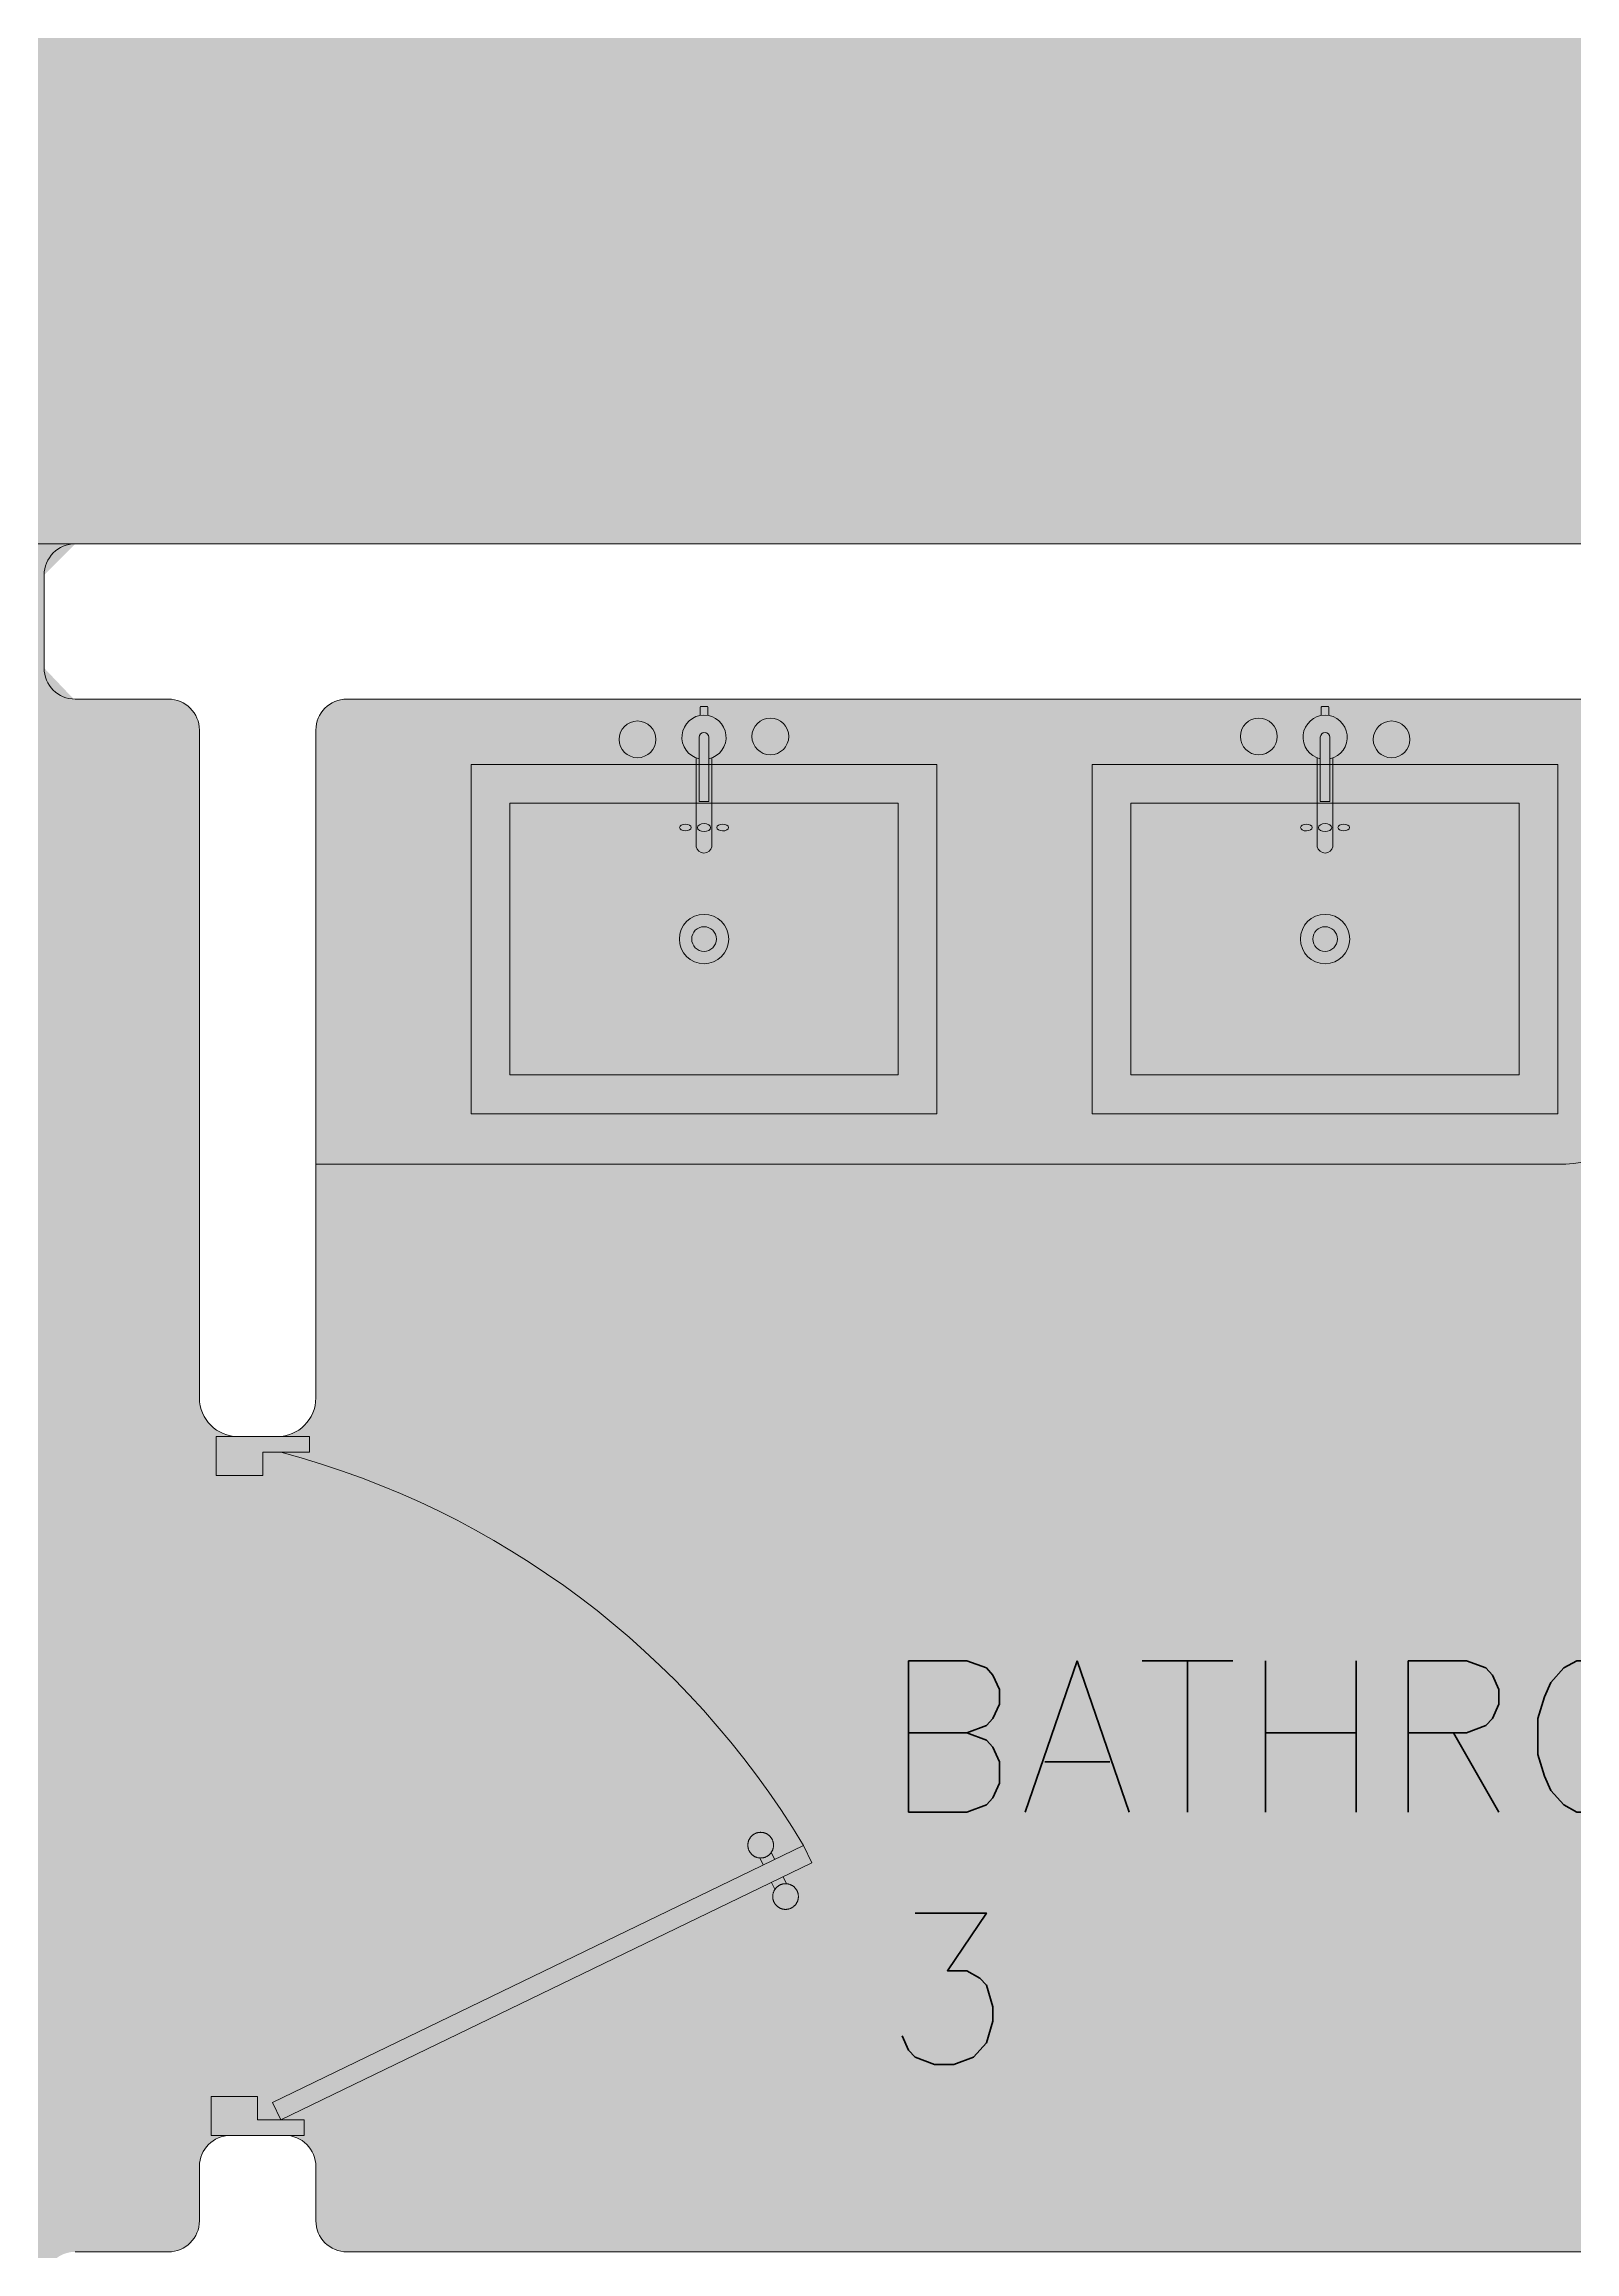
# Model space of a CAD drawing. Header units: metres. Extents: x 8 to 2416, y -346 to 476.
# Drawn here: x 218.412 to 220.384, y -189.613 to -186.77 of the extents above; entities that cross this region are included whole.
import ezdxf

# ---------------------------------------------------------------- set-up
doc = ezdxf.new("R2010")
doc.units = ezdxf.units.M
doc.linetypes.add('0', pattern=[0])
doc.layers.get('0').update_dxf_attribs({"color": 250, "linetype": '0', "lineweight": 20})
for name, color, linetype, lineweight in [('A-DOOR', 35, 'Continuous', 5), ('A-WALL', 250, 'Continuous', 20), ('baños', 140, 'Continuous', 0), ('piso', 253, 'Continuous', 0), ('SE-3', 253, 'Continuous', 5), ('textos', 7, 'Continuous', 0)]:
    doc.layers.add(name, color=color, linetype=linetype, lineweight=lineweight)
doc.styles.get("Standard").update_dxf_attribs({"font": 'arial.ttf', "height": 0.1875})

# ---------------------------------------------------------------- blocks, each defined once
blk = doc.blocks.new('P90')
at = {"layer": 'A-DOOR'}
for p, q in [((-0.04763083282114167, -0.8575866078958256), (0.636432514468197, -0.5264411160955547)), ((0.5992280044015388, -0.5444512986345558), (0.5948760529868196, -0.5354612606810747)), ((0.647282523976628, -0.5488545081811367), (0.636432514468197, -0.5264411160955547)), ((-0.03678082331271071, -0.8799999999814077), (0.647282523976628, -0.5488545081811367)), ((0.5843462005145739, -0.5516553717665715), (0.579994248867024, -0.5426653338130905)), ((0.6100780139099697, -0.5668646907201378), (0.614429965324689, -0.5758547286736189)), ((0.5951962097901742, -0.5740687638521536), (0.599548161437724, -0.5830588016892193)), ((-0.03678082331271071, -0.8799999999814077), (-0.04763083282114167, -0.8575866078958256))]:
    blk.add_line(p, q, dxfattribs=at)
for points in [[(-0.05999999982304871, -0.02000000001862645), (-0.05999999982304871, -0.04999999993015081), (-0.1199999998789281, -0.04999999993015081), (-0.1199999998789281, 0), (0, 0), (0, -0.02000000001862645)], [(-0.06678082334065039, -0.8799999999814077), (-0.06678082334065039, -0.849999999953468), (-0.1267808233965297, -0.849999999953468), (-0.1267808233965297, -0.9000000000000341), (-0.006780823517601675, -0.9000000000000341), (-0.006780823517601675, -0.8799999999814077)]]:
    blk.add_lwpolyline(points, close=True, dxfattribs=at)
blk.add_arc((-0.3258824736581118, -1.104976062896867), 1.122832499157005, 31.01389897194515, 75.07969121929474, dxfattribs=at)
for points in [[(0.5812270151805023, -0.5096414988860829), (0.5856572274938117, -0.5096497449325739), (0.5933223347533385, -0.5140942400088875), (0.5977382647693048, -0.5217758390121503), (0.5977217726763229, -0.5306362638715996), (0.5932772776000093, -0.5383013710147111), (0.5855956787131618, -0.5427173009142621), (0.5767352538537125, -0.5427008088212801), (0.5690701465941856, -0.5382563139777972), (0.56465421681105, -0.5305747149745343), (0.5646707086712013, -0.5217142899986698), (0.5691152037475149, -0.5140491829719736), (0.5767968026343624, -0.5096332529560073), (0.5812270151805023, -0.5096414988860829)], [(0.6132587480246912, -0.5758110076189382), (0.6176889605708311, -0.5758192536654292), (0.6253540675975273, -0.5802637485089122), (0.6297699976134936, -0.587945347512175), (0.6297535055205117, -0.5968057724880396), (0.6253090106770287, -0.6044708795147358), (0.6176274115573506, -0.6088868095307021), (0.6087669866979013, -0.6088703175541355), (0.6011018796712051, -0.6044258224778218), (0.5966859496552388, -0.596744223474559), (0.5967024417482207, -0.5878837986151098), (0.6011469365917037, -0.5802186914719982), (0.6088285357113818, -0.5758027615724473), (0.6132587480246912, -0.5758110076189382)]]:
    blk.add_open_spline(points, degree=2, dxfattribs=at)
blk = doc.blocks.new('A$Cf397981f')
at = {"layer": 'baños', "linetype": 'Continuous'}
blk.add_line((0.4848809798741911, 0.2937587667322248, 3.565148712968661e-05), (0.4020114049895653, 0.2937586575262401, 0.0004137434806282925), dxfattribs=at)
at = {"layer": 'baños'}
for points in [[(0.450000456413477, -1.890936118797981e-08), (4.564137157103687e-07, -1.890913381430437e-08), (4.564137157103687e-07, 0.5999999810908889), (0.4500004564136475, 0.5999999810908889)], [(0.4000004564134656, 0.04999998109059334), (0.05000045641369866, 0.04999998109082071), (0.05000045641372708, 0.5499999810909344), (0.4000004564136361, 0.5499999810909344)]]:
    blk.add_lwpolyline(points, close=True, dxfattribs=at)
at = {"layer": 'baños', "linetype": 'Continuous'}
blk.add_lwpolyline([(0.4570959264541443, 0.3061468831392347, -9.082434127204593), (0.457095445951694, 0.2937587295452602)], format="xyb", dxfattribs=at)
for points, elevation in [([(0.4582358624390395, 0.2899301400975389), (0.3439066128922263, 0.2899332643541754, -0.3631052164064015), (0.3356508393458171, 0.2999565456306925, -0.3631052164064009), (0.3439065864747022, 0.3099798486661882), (0.4582396093399552, 0.3099832743632476)], -1.420443588942717e-05), ([(0.4910750484633297, 0.2999528516379257, 0.3851526768120415), (0.484880963549017, 0.3061469191836466), (0.484880963549017, 0.3061469191836466)], 3.565148712968661e-05), ([(0.4910750484633297, 0.2999528506031481, -0.3851526768120415), (0.4848809798741911, 0.2937587667322248), (0.4848809798741911, 0.2937587667322248)], 3.565148712968661e-05)]:
    blk.add_lwpolyline(points, format="xyb", dxfattribs=dict(at, elevation=elevation))
at = {"layer": 'baños', "linetype": 'Continuous', "extrusion": (-1.317806270229408e-06, 0.9999999999991317, -8.434426616334233e-26), "elevation": 0.3061462802042351}
blk.add_lwpolyline([(-0.402011792106228, 0.0004137434806282925), (-0.4848813669908972, 3.565148712968661e-05)], close=True, dxfattribs=at)
at = {"layer": 'baños', "linetype": 'Continuous'}
for points, elevation in [([(0.4020114049895653, 0.2937586575262401), (0.4020113886643912, 0.3061468099774345)], 0.0004137434806282925), ([(0.5243444408635582, 0.3043428469090657), (0.5238433320464821, 0.3049974656466645), (0.512902282405804, 0.3049974502395969)], -1.449021935339837e-05), ([(0.512920562938092, 0.2950085948104686), (0.5238433461402963, 0.295008610191843), (0.5243444531390082, 0.2956632309944496), (0.5243444417009755, 0.3043428469090657)], -1.449021935339837e-05)]:
    blk.add_lwpolyline(points, dxfattribs=dict(at, elevation=elevation))
for centre, radius in [((0.485975029525747, 0.3854197900811585), 0.02367982019710963), ((0.2250004564389769, 0.2999999699017906), 0.03174898050732625), ((0.2250004564389769, 0.2999999809682947), 0.01587449025366313), ((0.4821523846931655, 0.2142995876103839), 0.02367982019710963)]:
    blk.add_circle(centre, radius, dxfattribs=at)
at = {"layer": 'baños', "linetype": 'Continuous', "extrusion": (-3.616218979136963e-27, -8.434427092889162e-26, -1)}
for centre in [(0.3685866499287158, 0.3240411862927601), (0.3686434984595337, 0.2760009673727097)]:
    blk.add_ellipse(centre, major_axis=(-4.650313727308641e-05, 0.007499759113653351), ratio=0.5815772533300899, dxfattribs=at)
at = {"layer": 'baños', "linetype": 'Continuous', "extrusion": (-3.61621897913696e-27, -8.434427092889157e-26, -1)}
blk.add_ellipse((0.3685711260889661, 0.3000001966367734), major_axis=(-1.120099362361154e-08, 0.008499727065166109), ratio=0.599546010653297, dxfattribs=at)
at = {"layer": 'baños', "linetype": 'Continuous'}
for tag, p in [('MODELNUMBER', (0.2252399411966337, 0.3000150171324663)), ('TRADENAME', (0.2252822731170738, 0.3000555588604357)), ('PRODUCT', (0.2253246053881526, 0.299830206125165)), ('MATERIAL', (0.2253669373643845, 0.2998285775840088))]:
    blk.add_attdef(tag, p, '', height=2.5399184405861e-05, rotation=90.00007550477147, dxfattribs=at)
at = {"layer": 'baños', "linetype": 'Continuous', "flags": 8}
for tag, p in [('MATERIAL', (0.3355239804610051, 0.3000774506552659, -1.420443588942717e-05)), ('PRODUCT', (0.3355662666427008, 0.300123019472835, -1.420443588942717e-05)), ('TRADENAME', (0.3356085529301254, 0.3000885444153312, -1.420443588942717e-05)), ('MODELNUMBER', (0.3356508390930344, 0.3001483567159937, -1.420443588942717e-05))]:
    blk.add_attdef(tag, p, '', height=2.537174511142601e-05, rotation=270.0000755047861, dxfattribs=at)
blk = doc.blocks.new('PL BASE 2N NASAS 09')
at = {"layer": 'A-WALL'}
for p, q in [((168.4875461440039, -19.21170580496563), (171.9825010935922, -19.21170580496565)), ((168.4475461440039, -19.37170580496553), (168.4475461440039, -19.25170580496562)), ((168.4875461440039, -19.41170580496553), (168.607546144004, -19.41170580496553)), ((168.8375461440048, -19.4117058049655), (171.7075462980294, -19.41170580496553)), ((168.647546144004, -19.45170580496552), (168.6475461440041, -20.31170580496617)), ((168.7975461440048, -19.45170580496549), (168.7975461440046, -20.31170580496555)), ((168.6975461440041, -20.36170580496555), (168.7475461440046, -20.36170580496555)), ((168.6875461440041, -21.26170580496558), (168.7575461440044, -21.26170580496558)), ((168.6475461440041, -21.30170580496556), (168.6475461440041, -21.37170580496572)), ((168.7975461440044, -21.30170580496585), (168.7975461440039, -21.37170580496543)), ((168.4875461440039, -21.4117058049657), (168.6075461440041, -21.4117058049657)), ((168.8375461440039, -21.41170580496569), (171.7075462980294, -21.41170580496561))]:
    blk.add_line(p, q, dxfattribs=at)
for centre, radius, start, end in [((168.4875461440039, -19.25170580496562), 0.04, 89.99999999999964, 180), ((168.4875461440039, -19.37170580496553), 0.04, 180, 270), ((168.607546144004, -19.45170580496553), 0.04, 1.083933035442766e-11, 90), ((168.8375461440048, -19.4517058049655), 0.04, 89.99999999999942, 179.9999999999843), ((168.6975461440041, -20.31170580496554), 0.05, 180.0000000000179, 270), ((168.7475461440046, -20.31170580496554), 0.05, 270, 359.9999999999723), ((168.6875461440041, -21.30170580496558), 0.04, 90, 179.9999999999674), ((168.7575461440044, -21.30170580496558), 0.04, 359.9999999996201, 90), ((168.6075461440041, -21.3717058049657), 0.04, 270, 359.9999999999728), ((168.8375461440039, -21.37170580496569), 0.04, 179.99999999962, 270.0000000000016)]:
    blk.add_arc(centre, radius, start, end, dxfattribs=at)
at = {"layer": 'baños'}
blk.add_line((168.7975460723094, -20.01080580500228), (170.3975460723092, -20.01080580500238), dxfattribs=at)
blk.add_arc((170.3975460723092, -19.81080580500238), 0.2, 269.9999999999968, 0, dxfattribs=at)
at = {"layer": 'piso'}
blk.add_line((168.4875461440039, -19.21170580496559), (167.4575461440039, -19.21170580496553), dxfattribs=at)
at = {"layer": 'A-DOOR'}
blk.add_blockref('P90', (168.7893269674613, -20.36170580496555), dxfattribs=at)
at = {"layer": 'baños'}
ref = blk.add_blockref('A$Cf397981f', (168.9975460911079, -19.94571957371412), dxfattribs=dict(at, xscale=-1, rotation=270))
ref.add_attrib('MATERIAL', 'VITREOUS CHINA', (169.2973746686584, -19.72037805285968), dxfattribs={"linetype": 'Continuous', "height": 2.5399184405861e-05, "rotation": 359.9999244952269})
ref.add_attrib('PRODUCT', 'BATHROOM SINK', (169.2973762971996, -19.72042038483594), dxfattribs={"linetype": 'Continuous', "height": 2.5399184405861e-05, "rotation": 359.9999244952269})
ref.add_attrib('TRADENAME', 'VOX', (169.2976016499348, -19.72046271710699), dxfattribs={"linetype": 'Continuous', "height": 2.5399184405861e-05, "rotation": 359.9999244952269})
ref.add_attrib('MODELNUMBER', 'K-5373', (169.2975611082073, -19.72050468519192), dxfattribs={"linetype": 'Continuous', "height": 2.5399184405861e-05, "rotation": 359.9999244952269})
ref.add_attrib('MATERIAL', 'BRASS', (169.2976235417966, -19.61017022150808, -1.420443588942555e-05), dxfattribs={"linetype": 'Continuous', "height": 2.537174511142602e-05, "rotation": 179.9999244952139})
ref.add_attrib('PRODUCT', 'FAUCETS', (169.2976691106141, -19.61012793532635, -1.420443588942555e-05), dxfattribs={"linetype": 'Continuous', "height": 2.537174511142602e-05, "rotation": 179.9999244952139})
ref.add_attrib('TRADENAME', 'PURIST', (169.2976346355566, -19.6100856490389, -1.420443588942555e-05), dxfattribs={"linetype": 'Continuous', "height": 2.537174511142602e-05, "rotation": 179.9999244952139})
ref.add_attrib('MODELNUMBER', 'K-14404-4A', (169.2976944478569, -19.61004369170494, -1.420443588942555e-05), dxfattribs={"linetype": 'Continuous', "height": 2.537174511142602e-05, "rotation": 179.9999244952139})
ref = blk.add_blockref('A$Cf397981f', (170.3975460535107, -19.94571957371412), dxfattribs=dict(at, rotation=90))
ref.add_attrib('MATERIAL', 'VITREOUS CHINA', (170.0977174759267, -19.72035263634977), dxfattribs={"linetype": 'Continuous', "height": 2.5399184405861e-05, "rotation": 180.0000755047731})
ref.add_attrib('PRODUCT', 'BATHROOM SINK', (170.0977158473855, -19.72039496832603), dxfattribs={"linetype": 'Continuous', "height": 2.5399184405861e-05, "rotation": 180.0000755047731})
ref.add_attrib('TRADENAME', 'VOX', (170.0974904946503, -19.72043730059708), dxfattribs={"linetype": 'Continuous', "height": 2.5399184405861e-05, "rotation": 180.0000755047731})
ref.add_attrib('MODELNUMBER', 'K-5373', (170.0975310363782, -19.72047963251752), dxfattribs={"linetype": 'Continuous', "height": 2.5399184405861e-05, "rotation": 180.0000755047731})
ref.add_attrib('MATERIAL', 'BRASS', (170.0974686028554, -19.61019559325317, -1.420443588942555e-05), dxfattribs={"linetype": 'Continuous', "height": 2.537174511142602e-05, "rotation": 7.550478610462156e-05})
ref.add_attrib('PRODUCT', 'FAUCETS', (170.0974230340379, -19.61015330707145, -1.420443588942555e-05), dxfattribs={"linetype": 'Continuous', "height": 2.537174511142602e-05, "rotation": 7.550478610462156e-05})
ref.add_attrib('TRADENAME', 'PURIST', (170.0974575090954, -19.610111020784, -1.420443588942555e-05), dxfattribs={"linetype": 'Continuous', "height": 2.537174511142602e-05, "rotation": 7.550478610462156e-05})
ref.add_attrib('MODELNUMBER', 'K-14404-4A', (170.0973976967947, -19.61006873462114, -1.420443588942555e-05), dxfattribs={"linetype": 'Continuous', "height": 2.537174511142602e-05, "rotation": 7.550478610462156e-05})
at = {"layer": 'baños', "linetype": 'Continuous', "flags": 8}
for tag, p in [('MODELNUMBER', (167.1329024166141, -5.630616461235325, 2.857834639711941e-07)), ('TRADENAME', (167.1329024166694, -5.630658418648187, 2.857834639711941e-07)), ('MATERIAL', (167.132902416781, -5.630742991131916, 2.857834639711941e-07)), ('PRODUCT', (167.1329024167253, -5.630700704890165, 2.857834639711941e-07)), ('MODELNUMBER', (168.3076463902173, -5.630616461235325, 2.857834639711941e-07)), ('TRADENAME', (168.3076463902726, -5.630658418648187, 2.857834639711941e-07)), ('MATERIAL', (168.3076463903842, -5.630742991131916, 2.857834639711941e-07)), ('PRODUCT', (168.3076463903285, -5.630700704890165, 2.857834639711941e-07))]:
    blk.add_attdef(tag, p, '', height=2.537174511142602e-05, rotation=180.0000755047861, dxfattribs=at)
at = {"layer": 'textos', "insert": (169.5275752044981, -21.17041408769987), "char_height": 0.195, "width": 1.854973450762418, "attachment_point": 7}
blk.add_mtext('{\\Fromans|c0;BATHROOM\\P3}', dxfattribs=at)
blk = doc.blocks.new('PL MUEBLES 2N NASAS 09')
blk.add_blockref('PL BASE 2N NASAS 09', (49.91427858474094, 62.7170073077223))

msp = doc.modelspace()

# ---------------------------------------------------------------- hatches: boundary and pattern name
at = {"layer": 'SE-3', "true_color": 0xffc78f, "transparency": 33554483}
h = msp.add_hatch(color=31, dxfattribs=at)
h.dxf.hatch_style = 1
edge = h.paths.add_edge_path()
edge.add_line((219.9132697101041, -179.2540111669081), (219.9132697101041, -179.3669290815244))
edge.add_arc((219.8432343461722, -179.3639108034795), 0.07010037234876507, 270.0289043276624, 357.53228028512945, ccw=False)
edge.add_line((219.8432697101041, -179.4340111669081), (219.7332697101042, -179.4340111669081))
edge.add_line((219.7332697101042, -179.4340111669081), (219.6133101968942, -179.4532251011425))
edge.add_line((219.6133101968942, -179.4532251011425), (219.6133101968942, -181.3929357908514))
edge.add_line((219.6133101968942, -181.3929357908514), (219.661824884072, -181.4582094970266))
edge.add_arc((219.731824884072, -181.4582094970266), 0.06999999999999318, 89.99999999997681, 179.9999999999767, ccw=False)
edge.add_line((219.731824884072, -181.3882094970266), (219.8419050241978, -181.3882095429011))
edge.add_arc((219.8418020089734, -181.4582323459513), 0.0700228788263853, 0.018695989050286244, 89.91570841118909, ccw=False)
edge.add_line((219.911824884072, -181.4582094970266), (219.911824884072, -181.5700178297885))
edge.add_arc((219.8418063668618, -181.5681665334971), 0.0700429871597848, 270.08077773297765, 358.48544697487756, ccw=False)
edge.add_line((219.8419051160522, -181.6382094510467), (219.7328369916356, -181.6382021797747))
edge.add_arc((219.7318109741835, -181.5682236095089), 0.06998609153436118, 179.9884464803459, 270.84000369791, ccw=False)
edge.add_line((219.661824884072, -181.5682094970265), (219.661824884072, -181.4582094970266))
edge.add_line((219.661824884072, -181.4582094970266), (219.6133101968942, -181.3929357908514))
edge.add_line((219.6133101968942, -181.3929357908514), (219.6133101968942, -185.0837586580982))
edge.add_line((219.6133101968942, -185.0837586580982), (219.7332697101042, -185.1882027333704))
edge.add_line((219.7332697101042, -185.1882027333704), (219.7354842903703, -185.1882027333704))
edge.add_line((219.7354842903703, -185.1882027333704), (219.8419987666724, -185.1882027333704))
edge.add_arc((219.8432495664795, -185.2582117048923), 0.07002014419942165, 0.007341177982027602, 91.0235534754674, ccw=False)
edge.add_line((219.9132697101041, -185.2582027333704), (219.9132413743725, -185.3701942653241))
edge.add_arc((219.8411750410739, -185.3660475976594), 0.07218553350794835, 271.6628337892535, 356.7068551420423, ccw=False)
edge.add_line((219.8432697101041, -185.4382027333704), (219.7332697101042, -185.4382027333704))
edge.add_arc((219.7335788836055, -185.3678935598691), 0.07030985326889717, 180.2519475297873, 269.7480524702358, ccw=False)
edge.add_line((219.6632697101041, -185.3682027333704), (219.6632697101041, -185.2582027333704))
edge.add_arc((219.7332697101042, -185.2582027333705), 0.07000000000007844, 90.0000000000465, 179.9999999999302, ccw=False)
edge.add_line((219.7332697101042, -185.1882027333704), (219.6133101968942, -185.0837586580982))
edge.add_arc((219.5733101968942, -185.0837586580982), 0.04000000000002046, -89.9999999999593, 0, ccw=False)
edge.add_line((219.5733101968943, -185.1237586580982), (216.7187287382741, -185.123353721121))
edge.add_line((216.7187287382741, -185.123353721121), (216.5014776556783, -185.1233242279457))
edge.add_line((216.5014776556783, -185.1233242279457), (216.556824728745, -185.1882027333704))
edge.add_line((216.556824728745, -185.1882027333704), (216.6729057290865, -185.1884673661968))
edge.add_arc((216.6668247287449, -185.2582027333705), 0.07000000000001527, 0, 85.01635174293222, ccw=False)
edge.add_line((216.7368247287449, -185.2582027333705), (216.7368247287449, -185.3682027333704))
edge.add_arc((216.6671716872707, -185.3685496918962), 0.06965390561076076, -90.2854016760241, 0.28540167602398014, ccw=False)
edge.add_line((216.6668247287449, -185.4382027333704), (216.556824728745, -185.4382027333704))
edge.add_arc((216.5568247287449, -185.3682027333705), 0.06999999999999318, 180, 270.0000000000465, ccw=False)
edge.add_line((216.4868247287449, -185.3682027333705), (216.4868247287449, -185.2582027333704))
edge.add_arc((216.5567933447516, -185.2581713493771), 0.0699686230452388, 89.97430033143172, 180.0256996685683, ccw=False)
edge.add_line((216.556824728745, -185.1882027333704), (216.5014777095359, -185.1229434044216))
edge.add_line((216.5014777095359, -185.1229434044216), (211.1159167244865, -185.1229434044214))
edge.add_line((211.1159167244865, -185.1229434044214), (210.9117170676914, -185.122533702177))
edge.add_line((210.9117170676914, -185.122533702177), (210.9117456115472, -185.202413970616))
edge.add_arc((210.9540257719408, -185.2582027511824), 0.06999999999998677, 89.9999999999535, 127.1570816450969, ccw=False)
edge.add_line((210.9540257719409, -185.1882027511824), (211.0640257719408, -185.1882027511824))
edge.add_arc((211.065508707513, -185.2551582452738), 0.06697191416506797, -4.235699311046176, 91.26878401578739, ccw=False)
edge.add_line((211.1322976980126, -185.2601047627339), (211.1322976980126, -185.3701047627338))
edge.add_arc((211.0655384183965, -185.3714471130687), 0.06677277378750504, -91.29806906986857, 1.15190946661221, ccw=False)
edge.add_line((211.0640257719408, -185.4382027511824), (210.9522976980126, -185.4381814176494))
edge.add_arc((210.9540257719408, -185.3682027511825), 0.0699999999999459, 232.92421241782148, 268.58540853726095, ccw=False)
edge.add_line((210.9118248099373, -185.4240514647395), (210.9118248099377, -185.4651047627337))
edge.add_line((210.9118248099377, -185.4651047627337), (210.9118248099377, -186.9650659466056))
edge.add_line((210.9118248099377, -186.9650659466056), (210.9121620837543, -186.9884407595894))
edge.add_line((210.9121620837543, -186.9884407595894), (210.9121620837543, -187.031705738364))
edge.add_line((210.9121620837543, -187.031705738364), (210.9118248099377, -187.0839881731663))
edge.add_line((210.9118248099377, -187.0839881731663), (210.9118248099377, -187.4139881731663))
edge.add_arc((210.9520562126449, -187.4201408308243), 0.04069915183447784, 90.3257677211547, 171.3050264940495, ccw=False)
edge.add_line((210.9518248099373, -187.379442336837), (211.0718248099375, -187.379442336837))
edge.add_arc((211.0718248099376, -187.4194423368369), 0.03999999999990678, -1.2209966371301562e-10, 90.00000000012221, ccw=False)
edge.add_line((211.1118248099375, -187.419442336837), (211.1118248099375, -187.5123027334078))
edge.add_line((211.1118248099375, -187.5123027334078), (213.9618247383379, -187.5123027334078))
edge.add_arc((213.9618247383378, -187.6123027334078), 0.1000000000000512, 6.508571459562518e-11, 89.99999999998369, ccw=False)
edge.add_line((214.0618247383379, -187.6123027334077), (215.4118247380885, -187.6123027334078))
edge.add_arc((215.5118247380885, -187.6123027334078), 0.1000000000000512, 90.00000000003263, 179.9999999999674, ccw=False)
edge.add_line((215.5118247380884, -187.5123027334078), (216.5118247382423, -187.5123027334078))
edge.add_line((216.5118247382423, -187.5123027334078), (216.5118248103394, -187.4532027333705))
edge.add_arc((216.5533805169629, -187.4539747866698), 0.04156287789926771, 78.80521025490918, 178.9356381906995, ccw=False)
edge.add_line((216.5614497479682, -187.4132027333704), (221.9432662379463, -187.4132027333706))
edge.add_line((221.9432662379463, -187.4132027333706), (222.9756010221798, -187.4115671551635))
edge.add_line((222.9756010221798, -187.4115671551635), (223.0115387228926, -187.4115497860133))
edge.add_line((223.0115387228926, -187.4115497860133), (223.0100967360092, -179.2550659466057))
edge.add_arc((223.0585187409669, -179.2585544552816), 0.04854750515631925, 89.62906660924722, 175.8793096474475, ccw=False)
edge.add_line((223.0588330357555, -179.2100079675025), (223.8740630177908, -179.2131624364147))
edge.add_arc((223.8718248827707, -179.1732251011051), 0.04000000000001148, 273.2075674509753, 360)
edge.add_line((223.9118248827707, -179.1732251011051), (223.9118248827708, -177.9532251011051))
edge.add_arc((223.8718248827708, -177.9532251011052), 0.03999999999999204, 4.071109992274111e-11, 90)
edge.add_line((223.8718248827708, -177.9132251011052), (222.7900967360166, -177.9150659466056))
edge.add_line((222.7900967360166, -177.9150659466056), (219.8114748943619, -177.9132251011426))
edge.add_line((219.8114748943619, -177.9132251011426), (219.8118248016461, -177.8632249203012))
edge.add_line((219.8118248016461, -177.8632249203012), (219.0118248725336, -177.8632248724283))
edge.add_line((219.0118248725336, -177.8632248724283), (219.0118248827708, -177.3132251011058))
edge.add_line((219.0118248827708, -177.3132251011058), (215.2600967652099, -177.315065946606))
edge.add_line((215.2600967652099, -177.315065946606), (215.26009676521, -179.3750659466056))
edge.add_arc((215.22009676521, -179.3750659466057), 0.04000000000002046, -90, 8.139977580867708e-11, ccw=False)
edge.add_line((215.22009676521, -179.4150659466057), (216.5008474125106, -179.4150659466056))
edge.add_arc((216.5544967360128, -179.3701020712364), 0.07000000000330794, 180.0000000010236, 219.9666100250843, ccw=False)
edge.add_line((216.4844967360095, -179.3701020712377), (216.4844967360095, -179.2601020712377))
edge.add_line((216.4844967360095, -179.2601020712377), (216.5009080480408, -179.2150659466066))
edge.add_arc((216.5544967360096, -179.2601020712377), 0.07000000000003265, 90, 139.9561864307762, ccw=False)
edge.add_line((216.5544967360096, -179.1901020712376), (216.6644967360096, -179.1901020712376))
edge.add_arc((216.6644967360095, -179.2601020712377), 0.0700000000000216, 0.8566327745858757, 89.9999999999535, ccw=False)
edge.add_line((216.734488912456, -179.2590555358603), (216.7344967360095, -179.3701020712377))
edge.add_arc((216.681092497866, -179.3731143802413), 0.05348912653261866, -51.65605979924561, 3.2283935895642912, ccw=False)
edge.add_line((216.7142761193807, -179.4150659466053), (219.5733101968943, -179.4132251011425))
edge.add_arc((219.5733101968943, -179.4532251011425), 0.03999999999999204, 0, 90, ccw=False)
edge.add_line((219.6133101968942, -179.4532251011425), (219.7332697101042, -179.4340111669081))
edge.add_arc((219.7332697101041, -179.3640111669081), 0.06999999999996476, 179.9999999999767, 270.0000000000465, ccw=False)
edge.add_line((219.6632697101041, -179.3640111669081), (219.6632697101041, -179.2540111669081))
edge.add_arc((219.7329899596933, -179.2537314164972), 0.06972081083196159, 89.77010363652118, 180.2298963634555, ccw=False)
edge.add_line((219.7332697101042, -179.1840111669081), (219.8432697101041, -179.1840111669081))
edge.add_arc((219.8432697101042, -179.2540111669081), 0.06999999999999318, 0, 90.00000000002319, ccw=False)
h = msp.add_hatch(color=31, dxfattribs=at)
h.dxf.hatch_style = 1
edge = h.paths.add_edge_path()
edge.add_arc((218.571824728745, -187.6532027333704), 0.03999999999996362, 1.791306658560643e-09, 90.00000000008151, ccw=False)
edge.add_line((218.6118247287449, -187.6532027333692), (218.6118247287451, -188.5132027333711))
edge.add_line((218.6118247287451, -188.5132027333711), (218.6118247287451, -189.5732027333748))
edge.add_arc((218.5718247287451, -189.5732027333706), 0.03999999999999204, 270, 359.99999999401547, ccw=False)
edge.add_line((218.5718247287451, -189.6132027333706), (218.4501516514087, -189.6132377385348))
edge.add_arc((218.4518247287449, -189.6532027333706), 0.04000000000000502, 92.39720608306648, 177.4822223068097)
edge.add_line((218.4118633431729, -189.6514455586017), (218.4118247287448, -189.7232027333706))
edge.add_arc((218.4518247287448, -189.7232027333706), 0.03999999999996362, 180, 270.0000000000407)
edge.add_line((218.4518247287448, -189.7632027333705), (217.4218247287449, -189.7623027333706))
edge.add_line((217.4218247287449, -189.7623027333706), (217.4501089999924, -189.750587004618))
edge.add_line((217.4501089999924, -189.750587004618), (217.4618247287449, -189.7223027333706))
edge.add_line((217.4618247287449, -189.7223027333706), (217.4617304422236, -189.6495579142956))
edge.add_arc((217.4218247287449, -189.6523027333705), 0.03999999999997866, 3.93475581940143, 90.00000000004071)
edge.add_line((217.4218247287449, -189.6123027333705), (216.7118247287448, -189.6132027333705))
edge.add_line((216.7118247287448, -189.6132027333705), (216.7118247287448, -189.5632027333705))
edge.add_line((216.7118247287448, -189.5632027333705), (216.7118247287449, -187.6832027333704))
edge.add_arc((216.781824728745, -187.6832027333706), 0.07000000000013529, 90.00000000009311, 179.9999999998604, ccw=False)
edge.add_line((216.7818247287449, -187.6132027333704), (217.4218247287449, -187.6132027333705))
edge.add_line((217.4218247287449, -187.6132027333705), (217.4618247287449, -187.5732027333705))
edge.add_line((217.4618247287449, -187.5732027333705), (217.4618247287449, -187.4532027333705))
edge.add_line((217.4618247287449, -187.4532027333705), (217.4218247287449, -187.4132027333704))
edge.add_line((217.4218247287449, -187.4132027333704), (218.4518247287449, -187.4132027333705))
edge.add_line((218.4518247287449, -187.4132027333705), (218.4118247287449, -187.4532027333705))
edge.add_line((218.4118247287449, -187.4532027333705), (218.4118247287449, -187.5732027333704))
edge.add_line((218.4118247287449, -187.5732027333704), (218.4498947727808, -187.6131561471167))
edge.add_line((218.4498947727808, -187.6131561471167), (218.5718247287449, -187.6132027333705))
edge = h.paths.add_edge_path()
edge.add_line((221.6718248827705, -189.7632027333705), (216.7518247287449, -189.7623027333706))
edge.add_arc((216.7518247287449, -189.8023027333706), 0.04000000000002046, 90.00000000004071, 180.0000000012213)
edge.add_line((216.7118247287449, -189.8023027333714), (216.7118247287451, -193.1632251011051))
edge.add_arc((216.7618247287451, -193.1632251011051), 0.05000000000001137, 180, 270)
edge.add_line((216.7618247287451, -193.2132251011051), (221.6618248827704, -193.2132251011051))
edge.add_arc((221.6618248827704, -193.1632251011051), 0.05000000000001137, 270, 360)
edge.add_line((221.7118248827704, -193.1632251011051), (221.7118248827705, -189.8032027333706))
edge.add_arc((221.6718248827705, -189.8032027333705), 0.03999999999996362, 359.9999999997557, 450.0000000000408)
edge = h.paths.add_edge_path()
edge.add_arc((218.8018247287459, -187.6532027333705), 0.04000000000010573, 90.0000000000814, 179.9999999998372)
edge.add_line((218.7618247287458, -187.6532027333704), (218.7618247287456, -188.5132027333705))
edge.add_arc((218.7118247287455, -188.5132027333704), 0.05000000000006821, 270.00000000006514, 359.9999999998697, ccw=False)
edge.add_line((218.7118247287455, -188.5632027333704), (218.6618247287451, -188.5632027333704))
edge.add_arc((218.6618247287451, -188.5132027333705), 0.04999999999998295, 180.0000000007165, 270.00000000003257, ccw=False)
edge.add_line((218.6118247287451, -188.5132027333711), (218.6118549488236, -189.501648161717))
edge.add_arc((218.6518247287454, -189.5032027333708), 0.04000000000031893, 90.00000000044781, 177.7726791888059, ccw=False)
edge.add_line((218.6518247287451, -189.4632027333705), (218.7218247287454, -189.4632027333705))
edge.add_arc((218.7218247287454, -189.5032027333705), 0.04000000000002046, -3.6641267797676846e-10, 89.9999999999593, ccw=False)
edge.add_line((218.7618247287454, -189.5032027333708), (218.7618247287449, -189.5732027333706))
edge.add_arc((218.8018247287449, -189.5732027333706), 0.03999999999996362, 179.9999999999593, 270.0000000000407)
edge.add_line((218.8018247287449, -189.6132027333706), (221.6418248827704, -189.6132027333705))
edge.add_arc((221.6418248827704, -189.5432027333706), 0.06999999999996476, 269.9999999999768, 360.0000000000232)
edge.add_line((221.7118248827704, -189.5432027333705), (221.7118248827704, -187.6532027333704))
edge.add_arc((221.6718248827704, -187.6532027333704), 0.03999999999996362, 0, 90)
edge.add_line((221.6718248827704, -187.6132027333705), (218.8018247287458, -187.6132027333704))
edge = h.paths.add_edge_path()
edge.add_line((221.8618248827703, -187.6532027333704), (221.8618248827702, -187.6832027333704))
edge.add_line((221.8618248827702, -187.6832027333704), (221.86182488277, -189.5632027333704))
edge.add_arc((221.9118248827699, -189.5632027333705), 0.04999999999995453, 179.9999999999349, 270.0000000000651)
edge.add_line((221.91182488277, -189.6132027333704), (223.8718248827709, -189.6132027333705))
edge.add_arc((223.8718248827708, -189.5732027333705), 0.03999999999996362, 270.0000000000407, 359.9999999997557)
edge.add_line((223.9118248827708, -189.5732027333707), (223.9118248827708, -188.7773027333704))
edge.add_arc((223.9518248827708, -188.7773027333704), 0.04000000000002046, 90.0000000000407, 180, ccw=False)
edge.add_line((223.9518248827708, -188.7373027333704), (224.0718248827708, -188.7373027333704))
edge.add_arc((224.0718248827708, -188.7773027333704), 0.04000000000002046, 0, 90, ccw=False)
edge.add_line((224.1118248827708, -188.7773027333704), (224.1110806248905, -187.7549830140057))
edge.add_arc((224.0718248827708, -187.7473027333704), 0.03999999999998969, 270, 348.93006542522335, ccw=False)
edge.add_line((224.0718248827708, -187.7873027333704), (223.9518248827708, -187.7873027333704))
edge.add_arc((223.9518248827708, -187.7473027333705), 0.03999999999996362, 179.9999999999593, 270.0000000000407, ccw=False)
edge.add_line((223.9118248827708, -187.7473027333704), (223.9118248827708, -187.6532027333705))
edge.add_arc((223.8718248827708, -187.6532027333705), 0.04000000000002046, 0, 89.99999999995929)
edge.add_line((223.8718248827708, -187.6132027333705), (222.9712933683273, -187.6128247020561))
edge.add_arc((222.9767796783328, -187.5732027333704), 0.04000000000001071, 180, 262.1165893062021, ccw=False)
edge.add_line((222.9367796783328, -187.5732027333704), (222.9367796783328, -187.4515497860133))
edge.add_arc((222.9767796783339, -187.4515497860143), 0.04000000000104365, 94.5465867977403, 179.9999999985751, ccw=False)
edge.add_line((222.9736088920851, -187.4116756576269), (221.9467796783332, -187.4132027333706))
edge.add_arc((221.9467796783332, -187.4532027333705), 0.03999999999996362, -4.069988790433854e-11, 90, ccw=False)
edge.add_line((221.9867796783332, -187.4532027333705), (221.9867796783332, -187.5732027333704))
edge.add_arc((221.9467796783331, -187.5732027333704), 0.04000000000002046, -89.9999999999593, 0, ccw=False)
edge.add_line((221.9467796783332, -187.6132027333704), (221.9050211638887, -187.6132027333704))
edge.add_arc((221.9020167168034, -187.6532821936287), 0.04019191258050424, 85.71299669064331, 179.8867249625765)

# ---------------------------------------------------------------- block references
msp.add_blockref('PL MUEBLES 2N NASAS 09', (0.05000000000003979, -230.9185042361272))

doc.saveas('drawing.dxf')
